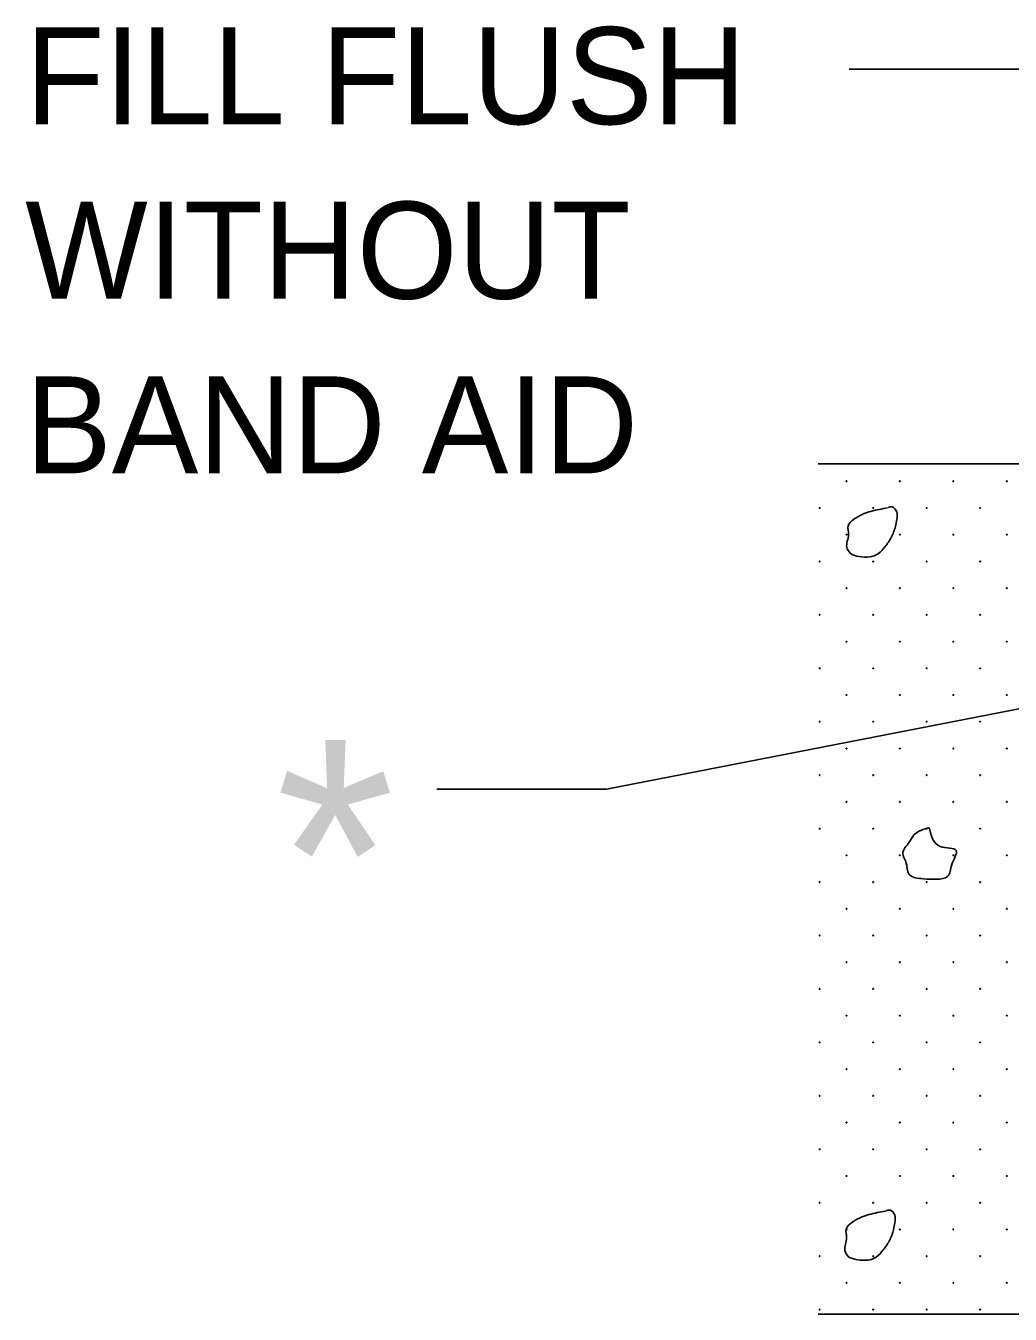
# Model space of a CAD drawing. Extents: x 0 to 2.83, y 0 to 1.83.
# Drawn here: x 0.6487 to 0.7776, y 0.2106 to 0.3793 of the extents above; entities that cross this region are included whole.
import ezdxf

# ---------------------------------------------------------------- set-up
doc = ezdxf.new("R2010")
doc.units = 0
doc.layers.add('RD_Pr_Roadway_Items', color=7, linetype='Continuous')
doc.layers.add('RD_Pr_Roadway_Notes', color=7, linetype='Continuous')

msp = doc.modelspace()

# ---------------------------------------------------------------- linework, layer by layer
at = {"layer": 'RD_Pr_Roadway_Items'}
for p, q in [((0.75244, 0.32192), (0.99985, 0.32192)), ((0.75244, 0.21058), (0.99985, 0.21058))]:
    msp.add_line(p, q, dxfattribs=at)
for centre in [(0.75615, 0.31966), (0.76314, 0.31966), (0.77014, 0.31966), (0.77714, 0.31966), (0.75265, 0.31616), (0.75964, 0.31616), (0.76664, 0.31616), (0.77364, 0.31616), (0.75615, 0.31266), (0.76314, 0.31266), (0.77014, 0.31266), (0.77714, 0.31266), (0.75265, 0.30916), (0.75964, 0.30916), (0.76664, 0.30916), (0.77364, 0.30916), (0.75615, 0.30566), (0.76314, 0.30566), (0.77014, 0.30566), (0.77714, 0.30566), (0.75265, 0.30216), (0.75964, 0.30216), (0.76664, 0.30216), (0.77364, 0.30216), (0.75615, 0.29866), (0.76314, 0.29866), (0.77014, 0.29866), (0.77714, 0.29866), (0.75265, 0.29516), (0.75964, 0.29516), (0.76664, 0.29516), (0.77364, 0.29516), (0.75615, 0.29167), (0.76314, 0.29167), (0.77014, 0.29167), (0.77714, 0.29167), (0.75265, 0.28817), (0.75964, 0.28817), (0.76664, 0.28817), (0.77364, 0.28817), (0.75615, 0.28467), (0.76314, 0.28467), (0.77014, 0.28467), (0.77714, 0.28467), (0.75265, 0.28117), (0.75964, 0.28117), (0.76664, 0.28117), (0.77364, 0.28117), (0.75615, 0.27767), (0.76314, 0.27767), (0.77014, 0.27767), (0.77714, 0.27767), (0.75265, 0.27417), (0.75964, 0.27417), (0.76664, 0.27417), (0.77364, 0.27417), (0.75615, 0.27067), (0.76314, 0.27067), (0.77014, 0.27067), (0.77714, 0.27067), (0.75265, 0.26717), (0.75964, 0.26717), (0.76664, 0.26717), (0.77364, 0.26717), (0.75615, 0.26367), (0.76314, 0.26367), (0.77014, 0.26367), (0.77714, 0.26367), (0.75265, 0.26017), (0.75964, 0.26017), (0.76664, 0.26017), (0.77364, 0.26017), (0.75615, 0.25668), (0.76314, 0.25668), (0.77014, 0.25668), (0.77714, 0.25668), (0.75265, 0.25318), (0.75964, 0.25318), (0.76664, 0.25318), (0.77364, 0.25318), (0.75615, 0.24968), (0.76314, 0.24968), (0.77014, 0.24968), (0.77714, 0.24968), (0.75265, 0.24618), (0.75964, 0.24618), (0.76664, 0.24618), (0.77364, 0.24618), (0.75615, 0.24268), (0.76314, 0.24268), (0.77014, 0.24268), (0.77714, 0.24268), (0.75265, 0.23918), (0.75964, 0.23918), (0.76664, 0.23918), (0.77364, 0.23918), (0.75615, 0.23568), (0.76314, 0.23568), (0.77014, 0.23568), (0.77714, 0.23568), (0.75265, 0.23218), (0.75964, 0.23218), (0.76664, 0.23218), (0.77364, 0.23218), (0.75615, 0.22868), (0.76314, 0.22868), (0.77014, 0.22868), (0.77714, 0.22868), (0.75265, 0.22518), (0.75964, 0.22518), (0.76664, 0.22518), (0.77364, 0.22518), (0.75615, 0.22169), (0.76314, 0.22169), (0.77014, 0.22169), (0.77714, 0.22169), (0.75265, 0.21819), (0.75964, 0.21819), (0.76664, 0.21819), (0.77364, 0.21819), (0.75615, 0.21469), (0.76314, 0.21469), (0.77014, 0.21469), (0.77714, 0.21469), (0.75265, 0.21119), (0.75964, 0.21119), (0.76664, 0.21119), (0.77364, 0.21119)]:
    msp.add_circle(centre, 0.0000495, dxfattribs=at)
for points in [[(0.76154, 0.31617), (0.75934, 0.31572), (0.75835, 0.31538), (0.75709, 0.31466), (0.75637, 0.31382), (0.75642, 0.31268), (0.75619, 0.311), (0.75664, 0.31026), (0.75783, 0.30981), (0.75919, 0.30976), (0.7603, 0.31016), (0.76122, 0.3111), (0.76201, 0.31229), (0.76255, 0.31374), (0.76273, 0.31466), (0.76273, 0.31567), (0.76211, 0.31629), (0.76161, 0.31624)], [(0.76701, 0.27431), (0.76498, 0.27334), (0.76436, 0.2724), (0.76352, 0.27092), (0.76392, 0.26985), (0.76436, 0.26817), (0.76622, 0.2676), (0.76798, 0.26755), (0.76939, 0.2679), (0.76993, 0.26946), (0.7705, 0.27131), (0.76842, 0.27183), (0.76701, 0.27421)], [(0.76129, 0.22408), (0.75908, 0.22363), (0.75809, 0.22328), (0.75683, 0.22257), (0.75612, 0.22173), (0.75616, 0.22059), (0.75594, 0.21891), (0.75639, 0.21816), (0.75758, 0.21772), (0.75894, 0.21767), (0.76005, 0.21806), (0.76096, 0.219), (0.76176, 0.22019), (0.7623, 0.22165), (0.76247, 0.22257), (0.76247, 0.22358), (0.76186, 0.2242), (0.76136, 0.22415)]]:
    msp.add_spline(points, degree=3, dxfattribs=at)
at = {"layer": 'RD_Pr_Roadway_Notes'}
for p, q in [((0.80117, 0.37364), (0.75649, 0.37364)), ((0.87367, 0.30832), (0.72473, 0.27936)), ((0.72473, 0.27936), (0.70255, 0.27936))]:
    msp.add_line(p, q, dxfattribs=at)

# ---------------------------------------------------------------- texts
for s, height, p in [('FILL FLUSH', 0.0127, (0.64867, 0.36642)), ('WITHOUT', 0.0127, (0.64867, 0.34356)), ('BAND AID', 0.0127, (0.64867, 0.3207)), ('*', 0.03, (0.68142, 0.25578))]:
    msp.add_text(s, height=height, dxfattribs=at).set_placement(p)

doc.saveas('drawing.dxf')
